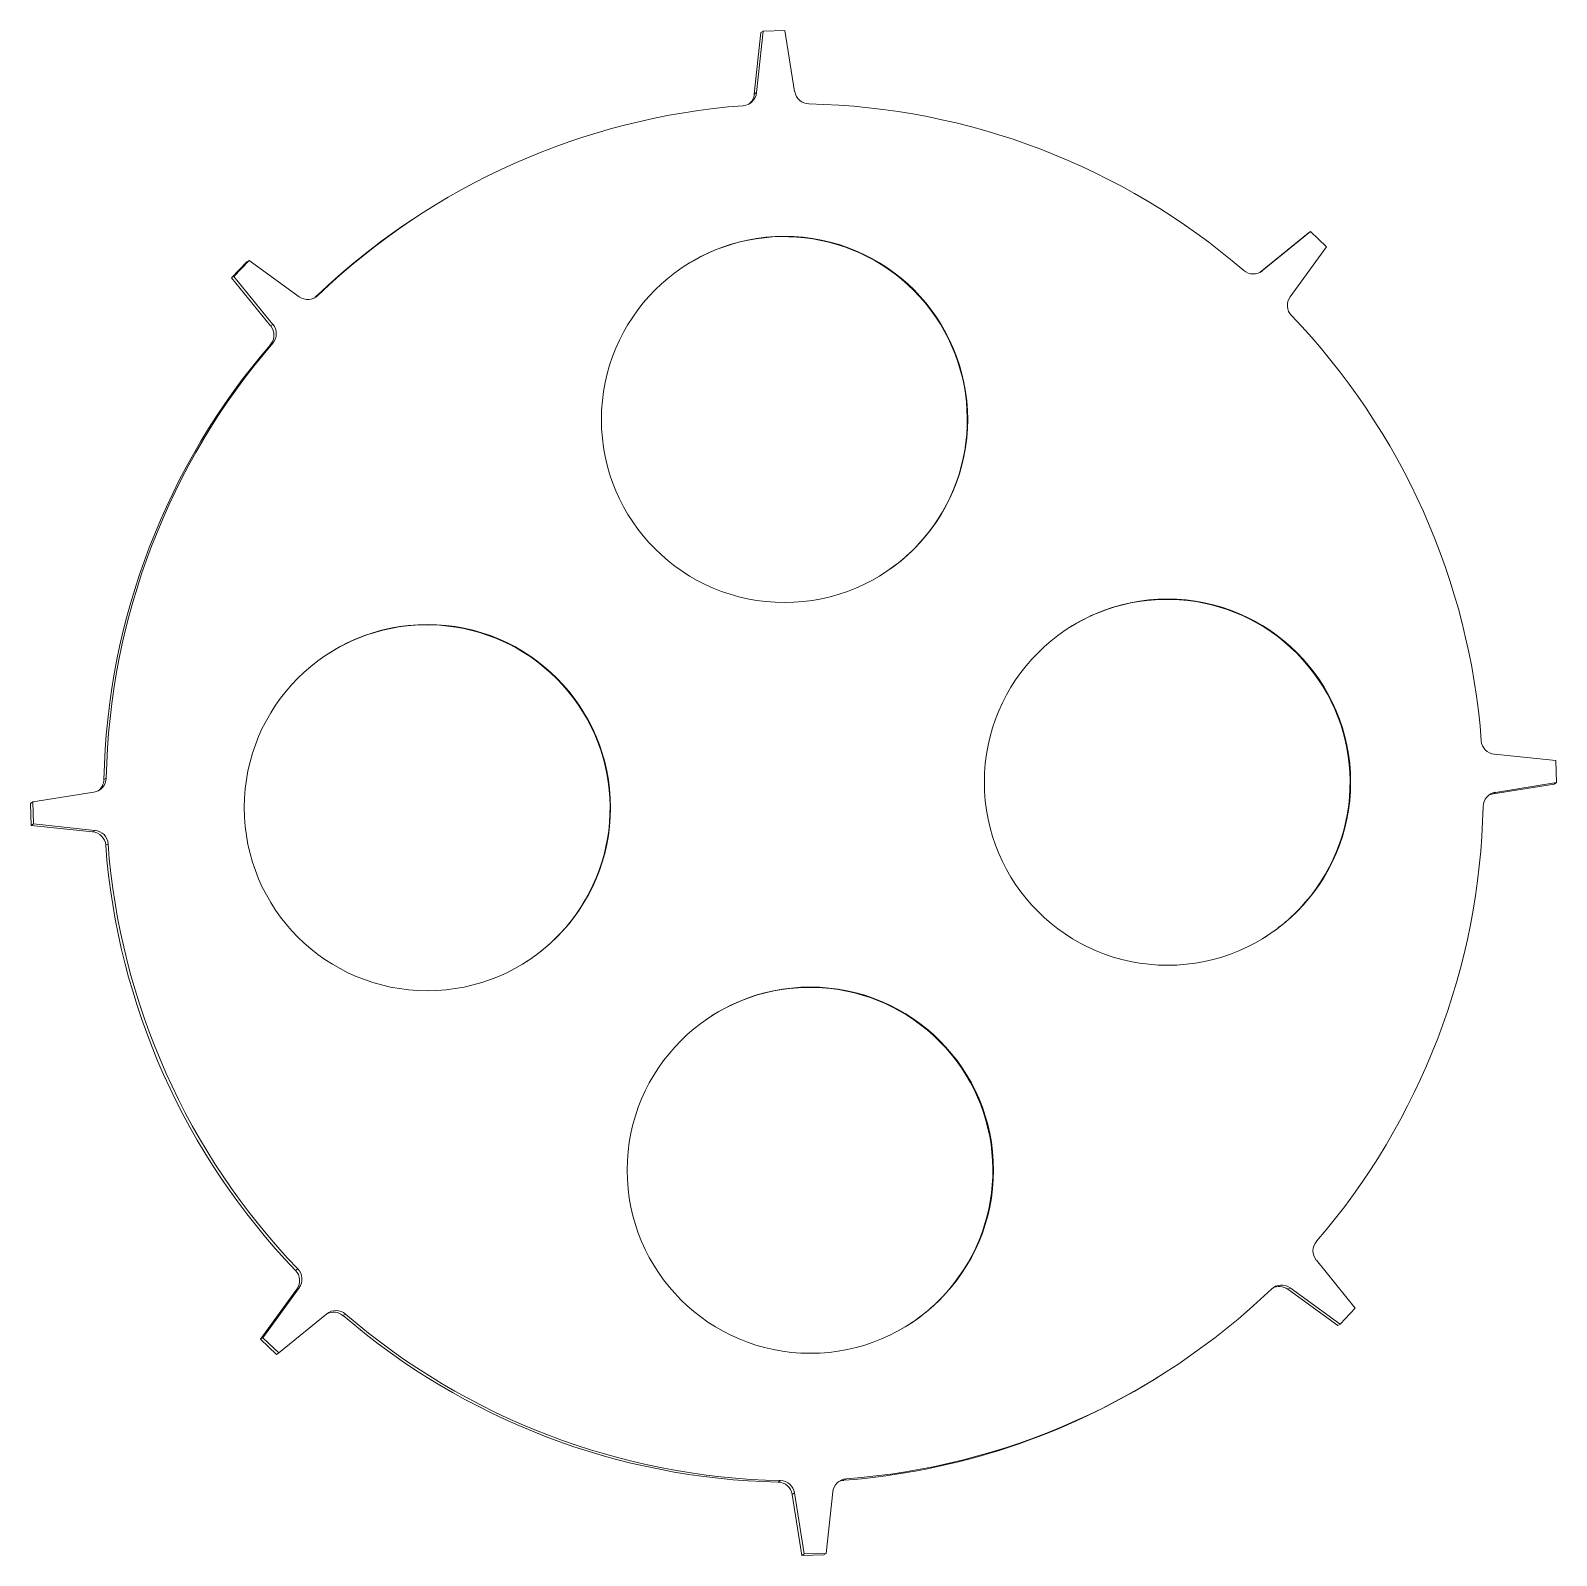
# Model space of a CAD drawing. Header units: millimetres. Extents: x -52 to 52, y -52 to 52.
import ezdxf

# ---------------------------------------------------------------- set-up
doc = ezdxf.new("R2010")
doc.units = ezdxf.units.MM

msp = doc.modelspace()

# ---------------------------------------------------------------- linework, layer by layer
at = {"color": 7, "linetype": 'Continuous', "lineweight": 15}
for p, q in [((-2.76, 47.66), (-2.32, 51.86)), ((-2.16, 51.96), (-2.6, 47.76)), ((-2.32, 51.86), (-2.16, 51.96)), ((-0.66, 52), (-2.16, 51.96)), ((0, 47.83), (-0.66, 52)), ((-2.76, 47.66), (-2.6, 47.76)), ((-25.19, 39.68), (-25.35, 39.58)), ((31.78, 35.51), (35.06, 38.17)), ((35.21, 38.27), (31.94, 35.61)), ((35.06, 38.17), (35.21, 38.27)), ((36.3, 37.24), (35.21, 38.27)), ((33.82, 33.82), (36.3, 37.24)), ((-38.43, 35.11), (-37.39, 36.2)), ((-37.24, 36.3), (-38.27, 35.22)), ((-37.39, 36.2), (-37.24, 36.3)), ((-33.82, 33.83), (-37.24, 36.3)), ((31.76, 35.49), (31.78, 35.51)), ((31.78, 35.51), (31.94, 35.61)), ((-38.43, 35.11), (-38.27, 35.22)), ((-35.77, 31.84), (-38.43, 35.11)), ((-38.27, 35.22), (-35.61, 31.94)), ((-32.78, 33.74), (-32.7, 33.81)), ((-32.7, 33.81), (-32.54, 33.91)), ((-35.77, 31.84), (-35.61, 31.94)), ((-35.63, 30.65), (-35.79, 30.55)), ((51.96, 2.16), (47.76, 2.6)), ((52, 0.66), (51.96, 2.16)), ((-47.83, 0.01), (-52, -0.66)), ((-47.15, 0.87), (-46.99, 0.97)), ((51.84, 0.56), (47.67, -0.11)), ((47.83, -0.01), (52, 0.66)), ((51.84, 0.56), (52, 0.66)), ((-52.16, -0.76), (-52, -0.66)), ((-52.12, -2.26), (-52.16, -0.76)), ((-52, -0.66), (-51.96, -2.16)), ((47.83, -0.01), (47.67, -0.11)), ((-52.12, -2.26), (-51.96, -2.16)), ((-47.92, -2.7), (-52.12, -2.26)), ((-51.96, -2.16), (-47.76, -2.6)), ((-47.92, -2.7), (-47.76, -2.6)), ((-46.87, -3.52), (-47.03, -3.62)), ((38.27, -35.22), (35.61, -31.94)), ((-34.07, -32.64), (-33.91, -32.54)), ((-36.46, -37.34), (-33.98, -33.92)), ((-33.82, -33.82), (-36.3, -37.24)), ((-33.82, -33.82), (-33.98, -33.92)), ((33.82, -33.83), (33.66, -33.93)), ((37.08, -36.41), (33.66, -33.93)), ((33.82, -33.83), (37.24, -36.3)), ((37.24, -36.3), (38.27, -35.22)), ((-35.21, -38.27), (-31.94, -35.61)), ((-30.65, -35.63), (-30.81, -35.73)), ((37.08, -36.41), (37.24, -36.3)), ((-36.46, -37.34), (-36.3, -37.24)), ((-35.37, -38.37), (-36.46, -37.34)), ((-36.3, -37.24), (-35.21, -38.27)), ((-35.37, -38.37), (-35.21, -38.27)), ((25.03, -39.78), (25.19, -39.68)), ((3.52, -46.87), (3.36, -46.97)), ((-1.13, -47.09), (-0.97, -46.99)), ((0, -47.83), (-0.16, -47.93)), ((0, -47.83), (0.66, -52)), ((2.16, -51.96), (2.6, -47.76)), ((0.5, -52.1), (-0.16, -47.93)), ((0.5, -52.1), (0.66, -52)), ((2, -52.06), (0.5, -52.1)), ((0.66, -52), (2.16, -51.96)), ((2, -52.06), (2.16, -51.96))]:
    msp.add_line(p, q, dxfattribs=at)
at = {"color": 7, "linetype": 'Continuous', "lineweight": 15, "flags": 128}
msp.add_lwpolyline([(47.67, -0.11), (47.5, -0.15), (47.38, -0.2)], dxfattribs=at)
at = {"color": 7, "linetype": 'Continuous', "lineweight": 15}
for centre in [(-0.69, 25.45), (25.45, 0.69), (-25.07, -1.05), (1.07, -25.8)]:
    msp.add_circle(centre, 12.5, dxfattribs=at)
for centre, radius, start, end in [((-3.59, 47.87), 1, 274.2896, 354.0539), ((-3.75, 47.76), 1, 307.7997, 354.0537), ((0.99, 47.99), 1, 189.0531, 268.814), ((0, 0), 47, 49.2895, 88.8143), ((0, 0), 47, 94.2894, 133.8155), ((-0.16, -0.1), 47, 122.4105, 133.8156), ((-0.72, 25.43), 12.5, 316.5538, 122.409), ((31.31, 36.38), 1, 229.289, 309.0524), ((-33.23, 34.64), 1, 234.0515, 313.8151), ((34.63, 33.23), 1, 144.0539, 223.8154), ((0, 0), 47, 4.2909, 43.815), ((-36.54, 31.21), 1, 319.2913, 39.053), ((-36.38, 31.31), 1, 319.2913, 39.053), ((-0.16, -0.1), 47, 139.2908, 178.8162), ((0, 0), 47, 139.2908, 178.8162), ((-0.72, 25.43), 12.5, 302.4105, 316.5531), ((25.41, 0.67), 12.5, 316.5538, 122.409), ((-25.1, -1.07), 12.5, 316.5538, 122.409), ((47.86, 3.59), 1, 184.2907, 264.0515), ((-47.99, 0.99), 1, 279.0523, 358.8165), ((-48.15, 0.89), 1, 307.7998, 358.8163), ((0, 0), 47, 319.2908, 358.8162), ((47.99, -0.99), 1, 99.0523, 178.8165), ((-48.02, -3.69), 1, 4.2907, 84.0515), ((-47.86, -3.59), 1, 4.2907, 84.0515), ((-0.16, -0.1), 47, 184.2909, 223.815), ((0, 0), 47, 184.2909, 223.815), ((25.41, 0.67), 12.5, 302.4105, 316.5531), ((-25.1, -1.07), 12.5, 302.4105, 316.5531), ((1.03, -25.82), 12.5, 316.5538, 122.409), ((36.38, -31.31), 1, 139.2913, 219.053), ((-34.79, -33.33), 1, 324.0539, 43.8154), ((-34.63, -33.23), 1, 324.0539, 43.8154), ((0, 0), 47, 274.2894, 313.8155), ((33.23, -34.64), 1, 54.0515, 133.8151), ((33.07, -34.74), 1, 54.0516, 117.0211), ((-31.31, -36.38), 1, 49.289, 129.0524), ((1.04, -25.82), 12.5, 302.4105, 316.5531), ((-31.46, -36.49), 1, 49.2891, 117.021), ((-0.16, -0.1), 47, 229.2895, 268.8143), ((0, 0), 47, 229.2895, 268.8143), ((-0.16, -0.1), 47, 274.2894, 302.4104), ((3.59, -47.87), 1, 94.2896, 174.0539), ((-1.15, -48.09), 1, 9.0531, 88.814), ((-0.99, -47.99), 1, 9.0531, 88.814), ((3.43, -47.97), 1, 94.2894, 117.0213)]:
    msp.add_arc(centre, radius, start, end, dxfattribs=at)

doc.saveas('drawing.dxf')
